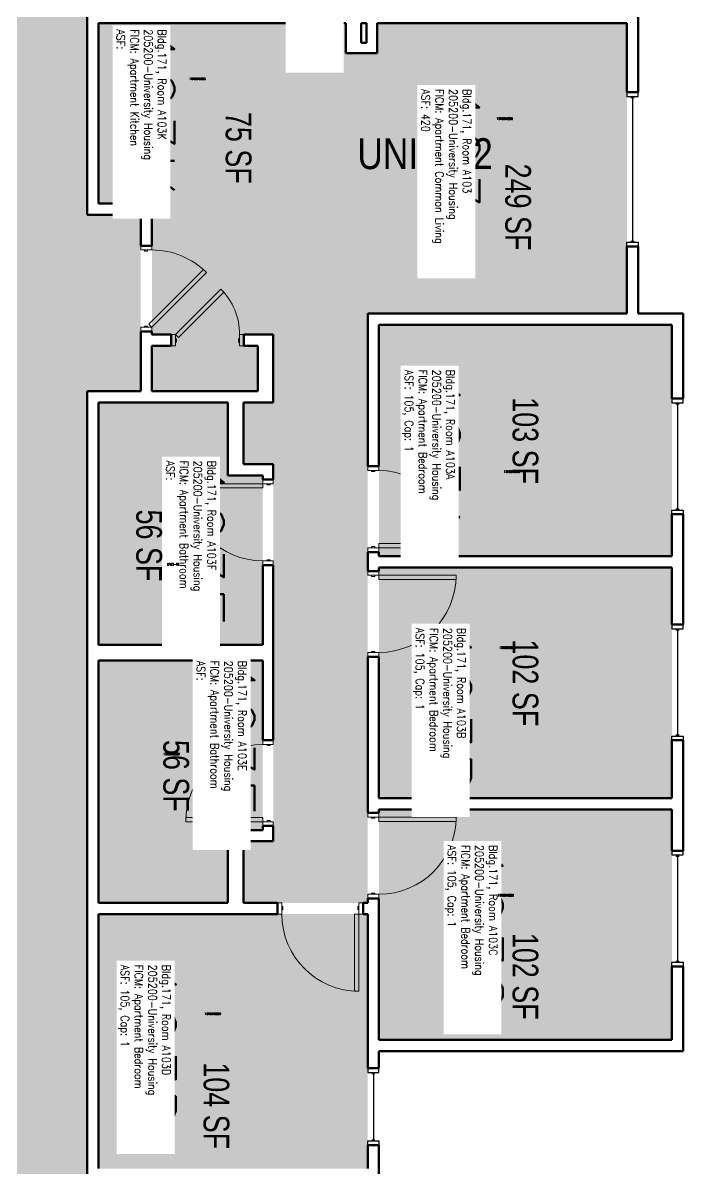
# Model space of a CAD drawing. Header units: inches. Extents: x 88 to 3257, y -489 to 2081.
# Drawn here: x 406 to 714, y 254 to 789 of the extents above; entities that cross this region are included whole.
import ezdxf
from ezdxf.enums import TextEntityAlignment as Align

# ---------------------------------------------------------------- set-up
doc = ezdxf.new("R2010")
doc.units = ezdxf.units.IN
doc.header["$LTSCALE"] = 48
doc.header["$MEASUREMENT"] = 0
for name, color, linetype in [('A-AREA-IDEN', 1, 'Continuous'), ('A-DOOR', 2, 'Continuous'), ('A-GLAZ', 1, 'Continuous'), ('A-IDEN-RNUM', 7, 'Continuous'), ('A-IDEN-SNUM', 4, 'Continuous'), ('A-IDEN-VNUM', 4, 'Continuous'), ('A-WALL', 5, 'Continuous'), ('AREA-TEXT', 3, 'Continuous'), ('Rooms-Category-Color', 7, 'Continuous'), ('Rooms-College-Color', 7, 'Continuous'), ('Rooms-Department-Color', 7, 'Continuous'), ('Rooms-Division-Color', 7, 'Continuous'), ('Rooms-Information', 7, 'Continuous')]:
    doc.layers.add(name, color=color, linetype=linetype)
doc.styles.add('AREA', font='arial.ttf', dxfattribs={"width": 0.75, "height": 12})
doc.styles.add('ROOMSNUMBER', font='txt.shx', dxfattribs={"height": 0.03})
doc.styles.add('ROOMVNUMBER', font='simplex.shx', dxfattribs={"width": 0.85})
doc.styles.get("Standard").update_dxf_attribs({"font": 'ARIALN.TTF'})
pattern_1 = [(45, (1086.59335, 189.51828), (0.088388348, -0.088388348), [])]

msp = doc.modelspace()

# ---------------------------------------------------------------- hatches: boundary and pattern name
h = msp.add_hatch()
h.set_pattern_fill('ANSI31', color=256, style=0)
h.set_pattern_definition(pattern_1)
h.paths.add_polyline_path([(502.64, 520.99), (502.64, 579.72), (493.43, 579.72), (493.43, 520.99)], flags=9)
h = msp.add_hatch()
h.set_pattern_fill('ANSI31', color=256, style=0)
h.set_pattern_definition(pattern_1)
h.paths.add_polyline_path([(502.64, 520.99), (502.64, 579.72), (493.43, 579.72), (493.43, 520.99)], flags=9)
at = {"layer": 'Rooms-Category-Color', "true_color": 0xadadad}
msp.add_hatch(color=253, dxfattribs=at).paths.add_polyline_path([(547.22, 1168.24), (547.22, 1193.24), (464.89, 1193.24), (464.89, 1168.24), (375.5, 1168.24), (375.5, 1082.22), (350.5, 1082.22), (350.5, 999.89), (375.5, 999.89), (375.5, 815.86), (350.5, 815.86), (350.5, 733.53), (375.5, 733.53), (374.88, 226), (435.5, 226), (435.5, 616.78), (460.5, 616.78), (460.5, 699.11), (435.5, 699.11), (435.5, 881.25), (507.5, 881.25), (507.5, 960.25), (435.5, 960.25), (435.5, 1023.88), (495.87, 1084.25), (547.22, 1084.25)])
at = {"layer": 'Rooms-Category-Color', "true_color": 0x728ef3}
for points in [[(440.75, 704.36), (570.88, 704.36), (570.88, 774.5), (556.25, 774.5), (556.25, 788.5), (440.75, 788.5)], [(570.88, 788.5), (570.88, 704.36), (465.75, 704.36), (465.75, 643.23), (474.7, 643.23), (474.7, 637.98), (465.75, 637.98), (465.75, 616.78), (515.13, 616.78), (515.13, 637.98), (508.7, 637.98), (508.7, 643.23), (522.38, 643.23), (522.38, 611.53), (508.5, 611.53), (508.5, 582.78), (522.38, 582.78), (522.38, 406.75), (508.5, 406.75), (508.5, 378), (566.5, 378), (566.5, 653), (687.5, 653), (687.5, 788.5)], [(708.5, 539.75), (708.5, 647.75), (571.75, 647.75), (571.75, 539.75)], [(440.75, 611.53), (440.75, 498.39), (517.5, 498.39), (517.5, 577.53), (501.25, 577.53), (501.25, 611.53)], [(571.75, 426.88), (571.75, 534.5), (708.5, 534.5), (708.5, 426.88)], [(440.75, 491.14), (440.75, 378), (501.25, 378), (501.25, 412), (517.5, 412), (517.5, 491.14)], [(708.5, 421.63), (708.5, 314), (571.75, 314), (571.75, 421.63)], [(440.75, 372.75), (440.75, 254), (566.5, 254), (566.5, 372.75)]]:
    msp.add_hatch(color=171, dxfattribs=at).paths.add_polyline_path(points)
at = {"layer": 'Rooms-College-Color', "true_color": 0xadadad}
for points in [[(547.22, 1168.24), (547.22, 1193.24), (464.89, 1193.24), (464.89, 1168.24), (375.5, 1168.24), (375.5, 1082.22), (350.5, 1082.22), (350.5, 999.89), (375.5, 999.89), (375.5, 815.86), (350.5, 815.86), (350.5, 733.53), (375.5, 733.53), (374.88, 226), (435.5, 226), (435.5, 616.78), (460.5, 616.78), (460.5, 699.11), (435.5, 699.11), (435.5, 881.25), (507.5, 881.25), (507.5, 960.25), (435.5, 960.25), (435.5, 1023.88), (495.87, 1084.25), (547.22, 1084.25)], [(440.75, 704.36), (570.88, 704.36), (570.88, 774.5), (556.25, 774.5), (556.25, 788.5), (440.75, 788.5)], [(570.88, 788.5), (570.88, 704.36), (465.75, 704.36), (465.75, 643.23), (474.7, 643.23), (474.7, 637.98), (465.75, 637.98), (465.75, 616.78), (515.13, 616.78), (515.13, 637.98), (508.7, 637.98), (508.7, 643.23), (522.38, 643.23), (522.38, 611.53), (508.5, 611.53), (508.5, 582.78), (522.38, 582.78), (522.38, 406.75), (508.5, 406.75), (508.5, 378), (566.5, 378), (566.5, 653), (687.5, 653), (687.5, 788.5)], [(708.5, 539.75), (708.5, 647.75), (571.75, 647.75), (571.75, 539.75)], [(440.75, 611.53), (440.75, 498.39), (517.5, 498.39), (517.5, 577.53), (501.25, 577.53), (501.25, 611.53)], [(571.75, 426.88), (571.75, 534.5), (708.5, 534.5), (708.5, 426.88)], [(440.75, 491.14), (440.75, 378), (501.25, 378), (501.25, 412), (517.5, 412), (517.5, 491.14)], [(708.5, 421.63), (708.5, 314), (571.75, 314), (571.75, 421.63)], [(440.75, 372.75), (440.75, 254), (566.5, 254), (566.5, 372.75)]]:
    msp.add_hatch(color=253, dxfattribs=at).paths.add_polyline_path(points)
at = {"layer": 'Rooms-Department-Color', "true_color": 0xacacac}
msp.add_hatch(color=253, dxfattribs=at).paths.add_polyline_path([(547.22, 1168.24), (547.22, 1193.24), (464.89, 1193.24), (464.89, 1168.24), (375.5, 1168.24), (375.5, 1082.22), (350.5, 1082.22), (350.5, 999.89), (375.5, 999.89), (375.5, 815.86), (350.5, 815.86), (350.5, 733.53), (375.5, 733.53), (374.88, 226), (435.5, 226), (435.5, 616.78), (460.5, 616.78), (460.5, 699.11), (435.5, 699.11), (435.5, 881.25), (507.5, 881.25), (507.5, 960.25), (435.5, 960.25), (435.5, 1023.88), (495.87, 1084.25), (547.22, 1084.25)])
at = {"layer": 'Rooms-Department-Color', "true_color": 0x604aed}
for points in [[(440.75, 704.36), (570.88, 704.36), (570.88, 774.5), (556.25, 774.5), (556.25, 788.5), (440.75, 788.5)], [(570.88, 788.5), (570.88, 704.36), (465.75, 704.36), (465.75, 643.23), (474.7, 643.23), (474.7, 637.98), (465.75, 637.98), (465.75, 616.78), (515.13, 616.78), (515.13, 637.98), (508.7, 637.98), (508.7, 643.23), (522.38, 643.23), (522.38, 611.53), (508.5, 611.53), (508.5, 582.78), (522.38, 582.78), (522.38, 406.75), (508.5, 406.75), (508.5, 378), (566.5, 378), (566.5, 653), (687.5, 653), (687.5, 788.5)], [(708.5, 539.75), (708.5, 647.75), (571.75, 647.75), (571.75, 539.75)], [(440.75, 611.53), (440.75, 498.39), (517.5, 498.39), (517.5, 577.53), (501.25, 577.53), (501.25, 611.53)], [(571.75, 426.88), (571.75, 534.5), (708.5, 534.5), (708.5, 426.88)], [(440.75, 491.14), (440.75, 378), (501.25, 378), (501.25, 412), (517.5, 412), (517.5, 491.14)], [(708.5, 421.63), (708.5, 314), (571.75, 314), (571.75, 421.63)], [(440.75, 372.75), (440.75, 254), (566.5, 254), (566.5, 372.75)]]:
    msp.add_hatch(color=173, dxfattribs=at).paths.add_polyline_path(points)
at = {"layer": 'Rooms-Division-Color', "true_color": 0xadadad}
msp.add_hatch(color=253, dxfattribs=at).paths.add_polyline_path([(547.22, 1168.24), (547.22, 1193.24), (464.89, 1193.24), (464.89, 1168.24), (375.5, 1168.24), (375.5, 1082.22), (350.5, 1082.22), (350.5, 999.89), (375.5, 999.89), (375.5, 815.86), (350.5, 815.86), (350.5, 733.53), (375.5, 733.53), (374.88, 226), (435.5, 226), (435.5, 616.78), (460.5, 616.78), (460.5, 699.11), (435.5, 699.11), (435.5, 881.25), (507.5, 881.25), (507.5, 960.25), (435.5, 960.25), (435.5, 1023.88), (495.87, 1084.25), (547.22, 1084.25)])
at = {"layer": 'Rooms-Division-Color', "true_color": 0x604aed}
for points in [[(440.75, 704.36), (570.88, 704.36), (570.88, 774.5), (556.25, 774.5), (556.25, 788.5), (440.75, 788.5)], [(570.88, 788.5), (570.88, 704.36), (465.75, 704.36), (465.75, 643.23), (474.7, 643.23), (474.7, 637.98), (465.75, 637.98), (465.75, 616.78), (515.13, 616.78), (515.13, 637.98), (508.7, 637.98), (508.7, 643.23), (522.38, 643.23), (522.38, 611.53), (508.5, 611.53), (508.5, 582.78), (522.38, 582.78), (522.38, 406.75), (508.5, 406.75), (508.5, 378), (566.5, 378), (566.5, 653), (687.5, 653), (687.5, 788.5)], [(708.5, 539.75), (708.5, 647.75), (571.75, 647.75), (571.75, 539.75)], [(440.75, 611.53), (440.75, 498.39), (517.5, 498.39), (517.5, 577.53), (501.25, 577.53), (501.25, 611.53)], [(571.75, 426.88), (571.75, 534.5), (708.5, 534.5), (708.5, 426.88)], [(440.75, 491.14), (440.75, 378), (501.25, 378), (501.25, 412), (517.5, 412), (517.5, 491.14)], [(708.5, 421.63), (708.5, 314), (571.75, 314), (571.75, 421.63)], [(440.75, 372.75), (440.75, 254), (566.5, 254), (566.5, 372.75)]]:
    msp.add_hatch(color=173, dxfattribs=at).paths.add_polyline_path(points)

# ---------------------------------------------------------------- linework, layer by layer
at = {"layer": 'A-DOOR', "linetype": 'Continuous', "lineweight": 18}
for points in [[(460.5, 682.72), (460.5, 684.72), (465.75, 684.72), (465.75, 682.72)], [(460.5, 682.72), (460.5, 684.72), (465.75, 684.72), (465.75, 682.72)], [(462.25, 682.72), (462.25, 682.22), (463.75, 682.22), (463.75, 682.72)], [(462.25, 682.72), (462.25, 682.22), (463.75, 682.22), (463.75, 682.72)], [(465.75, 646.72), (464.34, 648.13), (489.79, 673.59), (491.21, 672.17)], [(465.75, 646.72), (464.34, 648.13), (489.79, 673.59), (491.21, 672.17)], [(476.7, 643.23), (478.11, 641.82), (499.33, 663.03), (497.91, 664.44)], [(476.7, 643.23), (478.11, 641.82), (499.33, 663.03), (497.91, 664.44)], [(462.25, 646.72), (462.25, 647.22), (463.75, 647.22), (463.75, 646.72)], [(462.25, 646.72), (462.25, 647.22), (463.75, 647.22), (463.75, 646.72)], [(460.5, 646.72), (460.5, 644.72), (465.75, 644.72), (465.75, 646.72)], [(460.5, 646.72), (460.5, 644.72), (465.75, 644.72), (465.75, 646.72)], [(476.7, 637.98), (474.7, 637.98), (474.7, 643.23), (476.7, 643.23)], [(476.7, 637.98), (474.7, 637.98), (474.7, 643.23), (476.7, 643.23)], [(506.7, 637.98), (508.7, 637.98), (508.7, 643.23), (506.7, 643.23)], [(506.7, 637.98), (508.7, 637.98), (508.7, 643.23), (506.7, 643.23)], [(476.7, 639.73), (477.2, 639.73), (477.2, 641.23), (476.7, 641.23)], [(476.7, 639.73), (477.2, 639.73), (477.2, 641.23), (476.7, 641.23)], [(506.7, 639.73), (506.2, 639.73), (506.2, 641.23), (506.7, 641.23)], [(506.7, 639.73), (506.2, 639.73), (506.2, 641.23), (506.7, 641.23)], [(566.5, 579.75), (566.5, 581.75), (571.75, 581.75), (571.75, 579.75)], [(566.5, 579.75), (566.5, 581.75), (571.75, 581.75), (571.75, 579.75)], [(568.25, 579.75), (568.25, 579.25), (569.75, 579.25), (569.75, 579.75)], [(568.25, 579.75), (568.25, 579.25), (569.75, 579.25), (569.75, 579.75)], [(517.5, 573.64), (517.5, 571.64), (481.5, 571.64), (481.5, 573.64)], [(517.5, 573.64), (517.5, 571.64), (481.5, 571.64), (481.5, 573.64)], [(522.38, 573.64), (522.38, 575.64), (517.5, 575.64), (517.5, 573.64)], [(522.38, 573.64), (522.38, 575.64), (517.5, 575.64), (517.5, 573.64)], [(521, 573.64), (521, 573.14), (519.5, 573.14), (519.5, 573.64)], [(521, 573.64), (521, 573.14), (519.5, 573.14), (519.5, 573.64)], [(571.75, 543.75), (571.75, 545.75), (607.75, 545.75), (607.75, 543.75)], [(571.75, 543.75), (571.75, 545.75), (607.75, 545.75), (607.75, 543.75)], [(566.5, 543.75), (566.5, 541.75), (571.75, 541.75), (571.75, 543.75)], [(566.5, 543.75), (566.5, 541.75), (571.75, 541.75), (571.75, 543.75)], [(568.25, 543.75), (568.25, 544.25), (569.75, 544.25), (569.75, 543.75)], [(568.25, 543.75), (568.25, 544.25), (569.75, 544.25), (569.75, 543.75)], [(522.38, 537.64), (522.38, 535.64), (517.5, 535.64), (517.5, 537.64)], [(522.38, 537.64), (522.38, 535.64), (517.5, 535.64), (517.5, 537.64)], [(521, 537.64), (521, 538.14), (519.5, 538.14), (519.5, 537.64)], [(521, 537.64), (521, 538.14), (519.5, 538.14), (519.5, 537.64)], [(566.5, 530.88), (566.5, 532.88), (571.75, 532.88), (571.75, 530.88)], [(566.5, 530.88), (566.5, 532.88), (571.75, 532.88), (571.75, 530.88)], [(568.25, 530.88), (568.25, 530.38), (569.75, 530.38), (569.75, 530.88)], [(568.25, 530.88), (568.25, 530.38), (569.75, 530.38), (569.75, 530.88)], [(571.75, 530.88), (571.75, 528.88), (607.75, 528.88), (607.75, 530.88)], [(571.75, 530.88), (571.75, 528.88), (607.75, 528.88), (607.75, 530.88)], [(566.5, 494.88), (566.5, 492.88), (571.75, 492.88), (571.75, 494.88)], [(566.5, 494.88), (566.5, 492.88), (571.75, 492.88), (571.75, 494.88)], [(568.25, 494.88), (568.25, 495.38), (569.75, 495.38), (569.75, 494.88)], [(568.25, 494.88), (568.25, 495.38), (569.75, 495.38), (569.75, 494.88)], [(522.38, 451.89), (522.38, 453.89), (517.5, 453.89), (517.5, 451.89)], [(522.38, 451.89), (522.38, 453.89), (517.5, 453.89), (517.5, 451.89)], [(521, 451.89), (521, 451.39), (519.5, 451.39), (519.5, 451.89)], [(521, 451.89), (521, 451.39), (519.5, 451.39), (519.5, 451.89)], [(517.5, 415.89), (517.5, 417.89), (481.5, 417.89), (481.5, 415.89)], [(517.5, 415.89), (517.5, 417.89), (481.5, 417.89), (481.5, 415.89)], [(566.5, 418), (566.5, 420), (571.75, 420), (571.75, 418)], [(566.5, 418), (566.5, 420), (571.75, 420), (571.75, 418)], [(568.25, 418), (568.25, 417.5), (569.75, 417.5), (569.75, 418)], [(568.25, 418), (568.25, 417.5), (569.75, 417.5), (569.75, 418)], [(571.75, 418), (571.75, 416), (607.75, 416), (607.75, 418)], [(571.75, 418), (571.75, 416), (607.75, 416), (607.75, 418)], [(522.38, 415.89), (522.38, 413.89), (517.5, 413.89), (517.5, 415.89)], [(522.38, 415.89), (522.38, 413.89), (517.5, 413.89), (517.5, 415.89)], [(521, 415.89), (521, 416.39), (519.5, 416.39), (519.5, 415.89)], [(521, 415.89), (521, 416.39), (519.5, 416.39), (519.5, 415.89)], [(566.5, 382), (566.5, 380), (571.75, 380), (571.75, 382)], [(566.5, 382), (566.5, 380), (571.75, 380), (571.75, 382)], [(568.25, 382), (568.25, 382.5), (569.75, 382.5), (569.75, 382)], [(568.25, 382), (568.25, 382.5), (569.75, 382.5), (569.75, 382)], [(526.38, 378), (524.38, 378), (524.38, 372.75), (526.38, 372.75)], [(526.38, 378), (524.38, 378), (524.38, 372.75), (526.38, 372.75)], [(526.38, 376.25), (526.88, 376.25), (526.88, 374.75), (526.38, 374.75)], [(526.38, 376.25), (526.88, 376.25), (526.88, 374.75), (526.38, 374.75)], [(562.38, 376.25), (561.88, 376.25), (561.88, 374.75), (562.38, 374.75)], [(562.38, 376.25), (561.88, 376.25), (561.88, 374.75), (562.38, 374.75)], [(562.38, 378), (564.38, 378), (564.38, 372.75), (562.38, 372.75)], [(562.38, 378), (564.38, 378), (564.38, 372.75), (562.38, 372.75)], [(562.38, 372.75), (560.38, 372.75), (560.38, 336.75), (562.38, 336.75)], [(562.38, 372.75), (560.38, 372.75), (560.38, 336.75), (562.38, 336.75)]]:
    msp.add_lwpolyline(points, close=True, dxfattribs=at)
for centre, start, end in [((465.75, 646.72), 45, 90), ((465.75, 646.72), 45, 90), ((571.75, 543.75), 0, 90), ((571.75, 543.75), 0, 90), ((517.5, 573.64), 180, 270), ((517.5, 573.64), 180, 270)]:
    msp.add_arc(centre, 36, start, end, dxfattribs=at)
at = {"layer": 'A-DOOR', "linetype": 'Continuous', "lineweight": 18, "extrusion": (0, 0, -1)}
for centre, radius, start, end in [((-476.7, 643.23), 30, 135, 180), ((-476.7, 643.23), 30, 135, 180), ((-571.75, 530.88), 36, 180, 270), ((-571.75, 530.88), 36, 180, 270), ((-517.5, 415.89), 36, 0, 90), ((-517.5, 415.89), 36, 0, 90), ((-571.75, 418), 36, 180, 270), ((-571.75, 418), 36, 180, 270), ((-562.38, 372.75), 36, 270, 0), ((-562.38, 372.75), 36, 270, 0)]:
    msp.add_arc(centre, radius, start, end, dxfattribs=at)
at = {"layer": 'A-GLAZ', "linetype": 'Continuous', "lineweight": 25}
for p, q in [((689.38, 753.88), (690.88, 753.88)), ((689.38, 753.88), (690.88, 753.88)), ((690.13, 753.88), (690.13, 686.88)), ((690.13, 753.88), (690.13, 686.88)), ((689.38, 686.88), (690.88, 686.88)), ((689.38, 686.88), (690.88, 686.88)), ((710.38, 610.84), (711.88, 610.84)), ((710.38, 610.84), (711.88, 610.84)), ((711.13, 610.84), (711.13, 561.84)), ((711.13, 610.84), (711.13, 561.84)), ((710.38, 561.84), (711.88, 561.84)), ((710.38, 561.84), (711.88, 561.84)), ((710.38, 505.38), (711.88, 505.38)), ((710.38, 505.38), (711.88, 505.38)), ((711.13, 505.38), (711.13, 456.38)), ((711.13, 505.38), (711.13, 456.38)), ((710.38, 456.38), (711.88, 456.38)), ((710.38, 456.38), (711.88, 456.38)), ((710.38, 399.85), (711.88, 399.85)), ((710.38, 399.85), (711.88, 399.85)), ((711.13, 399.85), (711.13, 350.85)), ((711.13, 399.85), (711.13, 350.85)), ((710.38, 350.85), (711.88, 350.85)), ((710.38, 350.85), (711.88, 350.85)), ((568.38, 298.38), (569.88, 298.38)), ((568.38, 298.38), (569.88, 298.38)), ((569.13, 298.38), (569.13, 267.38)), ((569.13, 298.38), (569.13, 267.38)), ((568.38, 267.38), (569.88, 267.38)), ((568.38, 267.38), (569.88, 267.38))]:
    msp.add_line(p, q, dxfattribs=at)
for points in [[(692.75, 754.38), (692.75, 756.38), (687.5, 756.38), (687.5, 754.38)], [(692.75, 754.38), (692.75, 756.38), (687.5, 756.38), (687.5, 754.38)], [(692.75, 686.38), (692.75, 684.38), (687.5, 684.38), (687.5, 686.38)], [(692.75, 686.38), (692.75, 684.38), (687.5, 684.38), (687.5, 686.38)], [(713.75, 611.34), (713.75, 613.34), (708.5, 613.34), (708.5, 611.34)], [(713.75, 611.34), (713.75, 613.34), (708.5, 613.34), (708.5, 611.34)], [(713.75, 561.34), (713.75, 559.34), (708.5, 559.34), (708.5, 561.34)], [(713.75, 561.34), (713.75, 559.34), (708.5, 559.34), (708.5, 561.34)], [(713.75, 505.88), (713.75, 507.88), (708.5, 507.88), (708.5, 505.88)], [(713.75, 505.88), (713.75, 507.88), (708.5, 507.88), (708.5, 505.88)], [(713.75, 455.88), (713.75, 453.88), (708.5, 453.88), (708.5, 455.88)], [(713.75, 455.88), (713.75, 453.88), (708.5, 453.88), (708.5, 455.88)], [(713.75, 400.35), (713.75, 402.35), (708.5, 402.35), (708.5, 400.35)], [(713.75, 400.35), (713.75, 402.35), (708.5, 402.35), (708.5, 400.35)], [(713.75, 350.35), (713.75, 348.35), (708.5, 348.35), (708.5, 350.35)], [(713.75, 350.35), (713.75, 348.35), (708.5, 348.35), (708.5, 350.35)], [(571.75, 298.88), (571.75, 300.88), (566.5, 300.88), (566.5, 298.88)], [(571.75, 298.88), (571.75, 300.88), (566.5, 300.88), (566.5, 298.88)], [(571.75, 266.88), (571.75, 264.88), (566.5, 264.88), (566.5, 266.88)], [(571.75, 266.88), (571.75, 264.88), (566.5, 264.88), (566.5, 266.88)]]:
    msp.add_lwpolyline(points, close=True, dxfattribs=at)
at = {"layer": 'A-WALL', "linetype": 'Continuous', "lineweight": 50}
for p, q in [((435.5, 699.11), (435.5, 793.75)), ((435.5, 699.11), (435.5, 793.75)), ((692.75, 793.75), (692.75, 756.38)), ((692.75, 793.75), (692.75, 756.38)), ((440.75, 788.5), (440.75, 704.36)), ((556.25, 788.5), (440.75, 788.5)), ((440.75, 788.5), (440.75, 704.36)), ((556.25, 788.5), (440.75, 788.5)), ((556.25, 774.5), (556.25, 788.5)), ((556.25, 774.5), (556.25, 788.5)), ((566, 788.5), (563.5, 788.5)), ((563.5, 788.5), (563.5, 779.38)), ((566, 788.5), (563.5, 788.5)), ((563.5, 788.5), (563.5, 779.38)), ((566, 779.38), (566, 788.5)), ((566, 779.38), (566, 788.5)), ((687.5, 788.5), (570.88, 788.5)), ((570.88, 788.5), (570.88, 774.5)), ((687.5, 788.5), (570.88, 788.5)), ((570.88, 788.5), (570.88, 774.5)), ((687.5, 756.38), (687.5, 788.5)), ((687.5, 756.38), (687.5, 788.5)), ((563.5, 779.38), (566, 779.38)), ((563.5, 779.38), (566, 779.38)), ((570.88, 774.5), (556.25, 774.5)), ((570.88, 774.5), (556.25, 774.5)), ((692.75, 756.38), (687.5, 756.38)), ((692.75, 756.38), (687.5, 756.38)), ((440.75, 704.36), (465.75, 704.36)), ((440.75, 704.36), (465.75, 704.36)), ((465.75, 704.36), (465.75, 684.72)), ((465.75, 704.36), (465.75, 684.72)), ((460.5, 699.11), (435.5, 699.11)), ((460.5, 699.11), (435.5, 699.11)), ((460.5, 684.72), (460.5, 699.11)), ((460.5, 684.72), (460.5, 699.11)), ((465.75, 684.72), (460.5, 684.72)), ((465.75, 684.72), (460.5, 684.72)), ((687.5, 653), (687.5, 684.38)), ((687.5, 684.38), (692.75, 684.38)), ((687.5, 653), (687.5, 684.38)), ((687.5, 684.38), (692.75, 684.38)), ((692.75, 684.38), (692.75, 653)), ((692.75, 684.38), (692.75, 653)), ((566.5, 653), (687.5, 653)), ((566.5, 581.75), (566.5, 653)), ((566.5, 653), (687.5, 653)), ((566.5, 581.75), (566.5, 653)), ((692.75, 653), (713.75, 653)), ((692.75, 653), (713.75, 653)), ((713.75, 653), (713.75, 613.34)), ((713.75, 653), (713.75, 613.34)), ((708.5, 647.75), (571.75, 647.75)), ((571.75, 647.75), (571.75, 581.75)), ((708.5, 647.75), (571.75, 647.75)), ((571.75, 647.75), (571.75, 581.75)), ((708.5, 613.34), (708.5, 647.75)), ((708.5, 613.34), (708.5, 647.75)), ((460.5, 616.78), (460.5, 644.72)), ((460.5, 644.72), (465.75, 644.72)), ((460.5, 616.78), (460.5, 644.72)), ((460.5, 644.72), (465.75, 644.72)), ((465.75, 644.72), (465.75, 643.23)), ((465.75, 644.72), (465.75, 643.23)), ((465.75, 643.23), (474.7, 643.23)), ((465.75, 643.23), (474.7, 643.23)), ((474.7, 643.23), (474.7, 637.98)), ((474.7, 643.23), (474.7, 637.98)), ((508.7, 643.23), (522.38, 643.23)), ((508.7, 637.98), (508.7, 643.23)), ((508.7, 643.23), (522.38, 643.23)), ((508.7, 637.98), (508.7, 643.23)), ((522.38, 643.23), (522.38, 611.53)), ((522.38, 643.23), (522.38, 611.53)), ((474.7, 637.98), (465.75, 637.98)), ((465.75, 637.98), (465.75, 616.78)), ((474.7, 637.98), (465.75, 637.98)), ((465.75, 637.98), (465.75, 616.78)), ((515.13, 637.98), (508.7, 637.98)), ((515.13, 637.98), (508.7, 637.98)), ((515.13, 616.78), (515.13, 637.98)), ((515.13, 616.78), (515.13, 637.98)), ((435.5, 377.38), (435.5, 616.78)), ((435.5, 616.78), (460.5, 616.78)), ((435.5, 377.38), (435.5, 616.78)), ((435.5, 616.78), (460.5, 616.78)), ((465.75, 616.78), (515.13, 616.78)), ((465.75, 616.78), (515.13, 616.78)), ((440.75, 611.53), (440.75, 498.39)), ((501.25, 611.53), (440.75, 611.53)), ((440.75, 611.53), (440.75, 498.39)), ((501.25, 611.53), (440.75, 611.53)), ((501.25, 577.53), (501.25, 611.53)), ((501.25, 577.53), (501.25, 611.53)), ((508.5, 611.53), (508.5, 582.78)), ((522.38, 611.53), (508.5, 611.53)), ((508.5, 611.53), (508.5, 582.78)), ((522.38, 611.53), (508.5, 611.53)), ((713.75, 613.34), (708.5, 613.34)), ((713.75, 613.34), (708.5, 613.34)), ((508.5, 582.78), (522.38, 582.78)), ((508.5, 582.78), (522.38, 582.78)), ((522.38, 582.78), (522.38, 575.64)), ((522.38, 582.78), (522.38, 575.64)), ((517.5, 577.53), (501.25, 577.53)), ((517.5, 577.53), (501.25, 577.53)), ((517.5, 575.64), (517.5, 577.53)), ((517.5, 575.64), (517.5, 577.53)), ((571.75, 581.75), (566.5, 581.75)), ((571.75, 581.75), (566.5, 581.75)), ((522.38, 575.64), (517.5, 575.64)), ((522.38, 575.64), (517.5, 575.64)), ((708.5, 539.75), (708.5, 559.34)), ((708.5, 559.34), (713.75, 559.34)), ((708.5, 539.75), (708.5, 559.34)), ((708.5, 559.34), (713.75, 559.34)), ((713.75, 559.34), (713.75, 507.88)), ((713.75, 559.34), (713.75, 507.88)), ((566.5, 532.88), (566.5, 541.75)), ((566.5, 541.75), (571.75, 541.75)), ((566.5, 532.88), (566.5, 541.75)), ((566.5, 541.75), (571.75, 541.75)), ((571.75, 541.75), (571.75, 539.75)), ((571.75, 541.75), (571.75, 539.75)), ((517.5, 498.39), (517.5, 535.64)), ((517.5, 535.64), (522.38, 535.64)), ((517.5, 498.39), (517.5, 535.64)), ((517.5, 535.64), (522.38, 535.64)), ((522.38, 535.64), (522.38, 453.89)), ((522.38, 535.64), (522.38, 453.89)), ((571.75, 539.75), (708.5, 539.75)), ((571.75, 539.75), (708.5, 539.75)), ((708.5, 534.5), (571.75, 534.5)), ((571.75, 534.5), (571.75, 532.88)), ((708.5, 534.5), (571.75, 534.5)), ((571.75, 534.5), (571.75, 532.88)), ((708.5, 507.88), (708.5, 534.5)), ((708.5, 507.88), (708.5, 534.5)), ((571.75, 532.88), (566.5, 532.88)), ((571.75, 532.88), (566.5, 532.88)), ((713.75, 507.88), (708.5, 507.88)), ((713.75, 507.88), (708.5, 507.88)), ((440.75, 498.39), (517.5, 498.39)), ((440.75, 498.39), (517.5, 498.39)), ((566.5, 420), (566.5, 492.88)), ((566.5, 492.88), (571.75, 492.88)), ((566.5, 420), (566.5, 492.88)), ((566.5, 492.88), (571.75, 492.88)), ((571.75, 492.88), (571.75, 426.88)), ((571.75, 492.88), (571.75, 426.88)), ((517.5, 491.14), (440.75, 491.14)), ((440.75, 491.14), (440.75, 378)), ((517.5, 491.14), (440.75, 491.14)), ((440.75, 491.14), (440.75, 378)), ((517.5, 453.89), (517.5, 491.14)), ((517.5, 453.89), (517.5, 491.14)), ((522.38, 453.89), (517.5, 453.89)), ((522.38, 453.89), (517.5, 453.89)), ((708.5, 426.88), (708.5, 453.88)), ((708.5, 453.88), (713.75, 453.88)), ((708.5, 426.88), (708.5, 453.88)), ((708.5, 453.88), (713.75, 453.88)), ((713.75, 453.88), (713.75, 402.35)), ((713.75, 453.88), (713.75, 402.35)), ((571.75, 426.88), (708.5, 426.88)), ((571.75, 426.88), (708.5, 426.88)), ((571.75, 420), (566.5, 420)), ((571.75, 420), (566.5, 420)), ((708.5, 421.63), (571.75, 421.63)), ((571.75, 421.63), (571.75, 420)), ((708.5, 421.63), (571.75, 421.63)), ((571.75, 421.63), (571.75, 420)), ((708.5, 402.35), (708.5, 421.63)), ((708.5, 402.35), (708.5, 421.63)), ((501.25, 412), (517.5, 412)), ((501.25, 378), (501.25, 412)), ((501.25, 412), (517.5, 412)), ((501.25, 378), (501.25, 412)), ((517.5, 412), (517.5, 413.89)), ((517.5, 413.89), (522.38, 413.89)), ((517.5, 412), (517.5, 413.89)), ((517.5, 413.89), (522.38, 413.89)), ((522.38, 413.89), (522.38, 406.75)), ((522.38, 413.89), (522.38, 406.75)), ((522.38, 406.75), (508.5, 406.75)), ((508.5, 406.75), (508.5, 378)), ((522.38, 406.75), (508.5, 406.75)), ((508.5, 406.75), (508.5, 378)), ((713.75, 402.35), (708.5, 402.35)), ((713.75, 402.35), (708.5, 402.35)), ((566.5, 378), (566.5, 380)), ((566.5, 380), (571.75, 380)), ((566.5, 378), (566.5, 380)), ((566.5, 380), (571.75, 380)), ((571.75, 380), (571.75, 314)), ((571.75, 380), (571.75, 314)), ((435.5, 248.75), (435.5, 377.38)), ((435.5, 248.75), (435.5, 377.38)), ((440.75, 378), (501.25, 378)), ((440.75, 378), (501.25, 378)), ((508.5, 378), (521.75, 378)), ((508.5, 378), (521.75, 378)), ((521.75, 378), (524.38, 378)), ((521.75, 378), (524.38, 378)), ((524.38, 378), (524.38, 372.75)), ((524.38, 378), (524.38, 372.75)), ((564.38, 378), (566.5, 378)), ((564.38, 372.75), (564.38, 378)), ((564.38, 378), (566.5, 378)), ((564.38, 372.75), (564.38, 378)), ((440.75, 372.75), (440.75, 254)), ((521.75, 372.75), (440.75, 372.75)), ((440.75, 372.75), (440.75, 254)), ((521.75, 372.75), (440.75, 372.75)), ((524.38, 372.75), (521.75, 372.75)), ((524.38, 372.75), (521.75, 372.75)), ((566.5, 372.75), (564.38, 372.75)), ((566.5, 372.75), (564.38, 372.75)), ((566.5, 309.38), (566.5, 372.75)), ((566.5, 309.38), (566.5, 372.75)), ((708.5, 314), (708.5, 348.35)), ((708.5, 348.35), (713.75, 348.35)), ((708.5, 314), (708.5, 348.35)), ((708.5, 348.35), (713.75, 348.35)), ((713.75, 348.35), (713.75, 308.75)), ((713.75, 348.35), (713.75, 308.75)), ((571.75, 314), (708.5, 314)), ((571.75, 314), (708.5, 314)), ((566.5, 300.88), (566.5, 309.38)), ((566.5, 300.88), (566.5, 309.38)), ((713.75, 308.75), (571.75, 308.75)), ((571.75, 308.75), (571.75, 300.88)), ((713.75, 308.75), (571.75, 308.75)), ((571.75, 308.75), (571.75, 300.88)), ((571.75, 300.88), (566.5, 300.88)), ((571.75, 300.88), (566.5, 300.88)), ((566.5, 254), (566.5, 264.88)), ((566.5, 264.88), (571.75, 264.88)), ((566.5, 254), (566.5, 264.88)), ((566.5, 264.88), (571.75, 264.88)), ((571.75, 264.88), (571.75, 248.75)), ((571.75, 264.88), (571.75, 248.75))]:
    msp.add_line(p, q, dxfattribs=at)

# ---------------------------------------------------------------- texts
at = {"layer": 'A-AREA-IDEN', "linetype": 'ByBlock'}
msp.add_text('UNIT B2', height=14.4, dxfattribs=at).set_placement((624.9, 727.67), align=Align.MIDDLE_RIGHT)
at = {"layer": 'A-IDEN-RNUM', "style": 'ROOMSNUMBER', "width": 0.85}
for s, p in [('0103-K0', (486.99, 762.06)), ('0103-00', (630.42, 743.47)), ('0103-A0', (633.78, 578.77)), ('0103-F0', (475.69, 535.47)), ('0103-B0', (631.8, 496.61)), ('0103-E0', (474.89, 446.97)), ('0103-C0', (630.92, 381.03)), ('0103-D0', (494.13, 325.75))]:
    msp.add_text(s, height=1, dxfattribs=at).set_placement(p, align=Align.CENTER)
at = {"layer": 'A-IDEN-SNUM', "style": 'ROOMSNUMBER', "width": 0.85}
for s, p in [('1710A103K0', (486.99, 762.06)), ('1710A10300', (630.42, 743.47)), ('1710A103A0', (633.78, 578.77)), ('1710A103F0', (475.69, 535.47)), ('1710A103B0', (631.8, 496.61)), ('1710A103E0', (474.89, 446.97)), ('1710A103C0', (630.92, 381.03)), ('1710A103D0', (494.13, 325.75))]:
    msp.add_text(s, height=1, dxfattribs=at).set_placement(p, align=Align.CENTER)
at = {"layer": 'A-IDEN-VNUM', "style": 'ROOMVNUMBER'}
for s, width, p in [('103K', 0.85, (462.77, 747.44)), ('103', 0.85, (605.14, 730.49)), ('103A', 0.85, (596.08, 587.47)), ('103F', 0.85, (485.89, 546.69)), ('103B', 0.85, (601.22, 468.12)), ('103E', 0.8, (500.2, 455.5)), ('103C', 0.85, (616.07, 366.2)), ('103D', 0.85, (463.48, 310.88))]:
    msp.add_text(s, height=27, rotation=270, dxfattribs=dict(at, width=width)).set_placement(p, align=Align.MIDDLE_CENTER)
at = {"layer": 'AREA-TEXT', "style": 'AREA', "width": 0.75}
for s, p in [('75 SF', (506.2, 730.39)), ('249 SF', (636.72, 702.77)), ('103 SF', (640.13, 593.75)), ('56 SF', (464.44, 544.81)), ('102 SF', (640.13, 480.69)), ('56 SF', (477.07, 437.26)), ('102 SF', (640.13, 343.73)), ('104 SF', (495.84, 283.33))]:
    msp.add_text(s, height=12, rotation=270, dxfattribs=at).set_placement(p, align=Align.MIDDLE_CENTER)

# ---------------------------------------------------------------- next in the draw order: texts
at = {"layer": 'Rooms-Information', "char_height": 3.8571, "width": 86.4, "attachment_point": 7, "rotation": 270, "style": 'ROOMVNUMBER', "bg_fill": 3, "box_fill_scale": 1.5, "bg_fill_color": 256, "bg_fill_true_color": 13158600, "bg_fill_transparency": 0}
for s, insert in [('Bldg.171, Room A116^M^J205200-University Housing^M^JFICM: Electrical^M^JASF: ', (530.15, 853.76)), ('Bldg.171, Room A103K^M^J205200-University Housing^M^JFICM: Apartment Kitchen^M^JASF: ', (449.27, 785.69)), ('Bldg.171, Room A103^M^J205200-University Housing^M^JFICM: Apartment Common Living^M^JASF: 420', (591.64, 757.81)), ('Bldg.171, Room A103A^M^J205200-University Housing^M^JFICM: Apartment Bedroom^M^JASF: 105, Cap: 1', (582.58, 626.82)), ('Bldg.171, Room A103F^M^J205200-University Housing^M^JFICM: Apartment Bathroom^M^JASF: ', (472.39, 584.39)), ('Bldg.171, Room A103B^M^J205200-University Housing^M^JFICM: Apartment Bedroom^M^JASF: 105, Cap: 1', (587.72, 506.37)), ('Bldg.171, Room A103E^M^J205200-University Housing^M^JFICM: Apartment Bathroom^M^JASF: ', (486.7, 490.99)), ('Bldg.171, Room A103C^M^J205200-University Housing^M^JFICM: Apartment Bedroom^M^JASF: 105, Cap: 1', (602.57, 405)), ('Bldg.171, Room A103D^M^J205200-University Housing^M^JFICM: Apartment Bedroom^M^JASF: 105, Cap: 1', (449.98, 349.13))]:
    msp.add_mtext(s, dxfattribs=dict(at, insert=insert))

doc.saveas('drawing.dxf')
